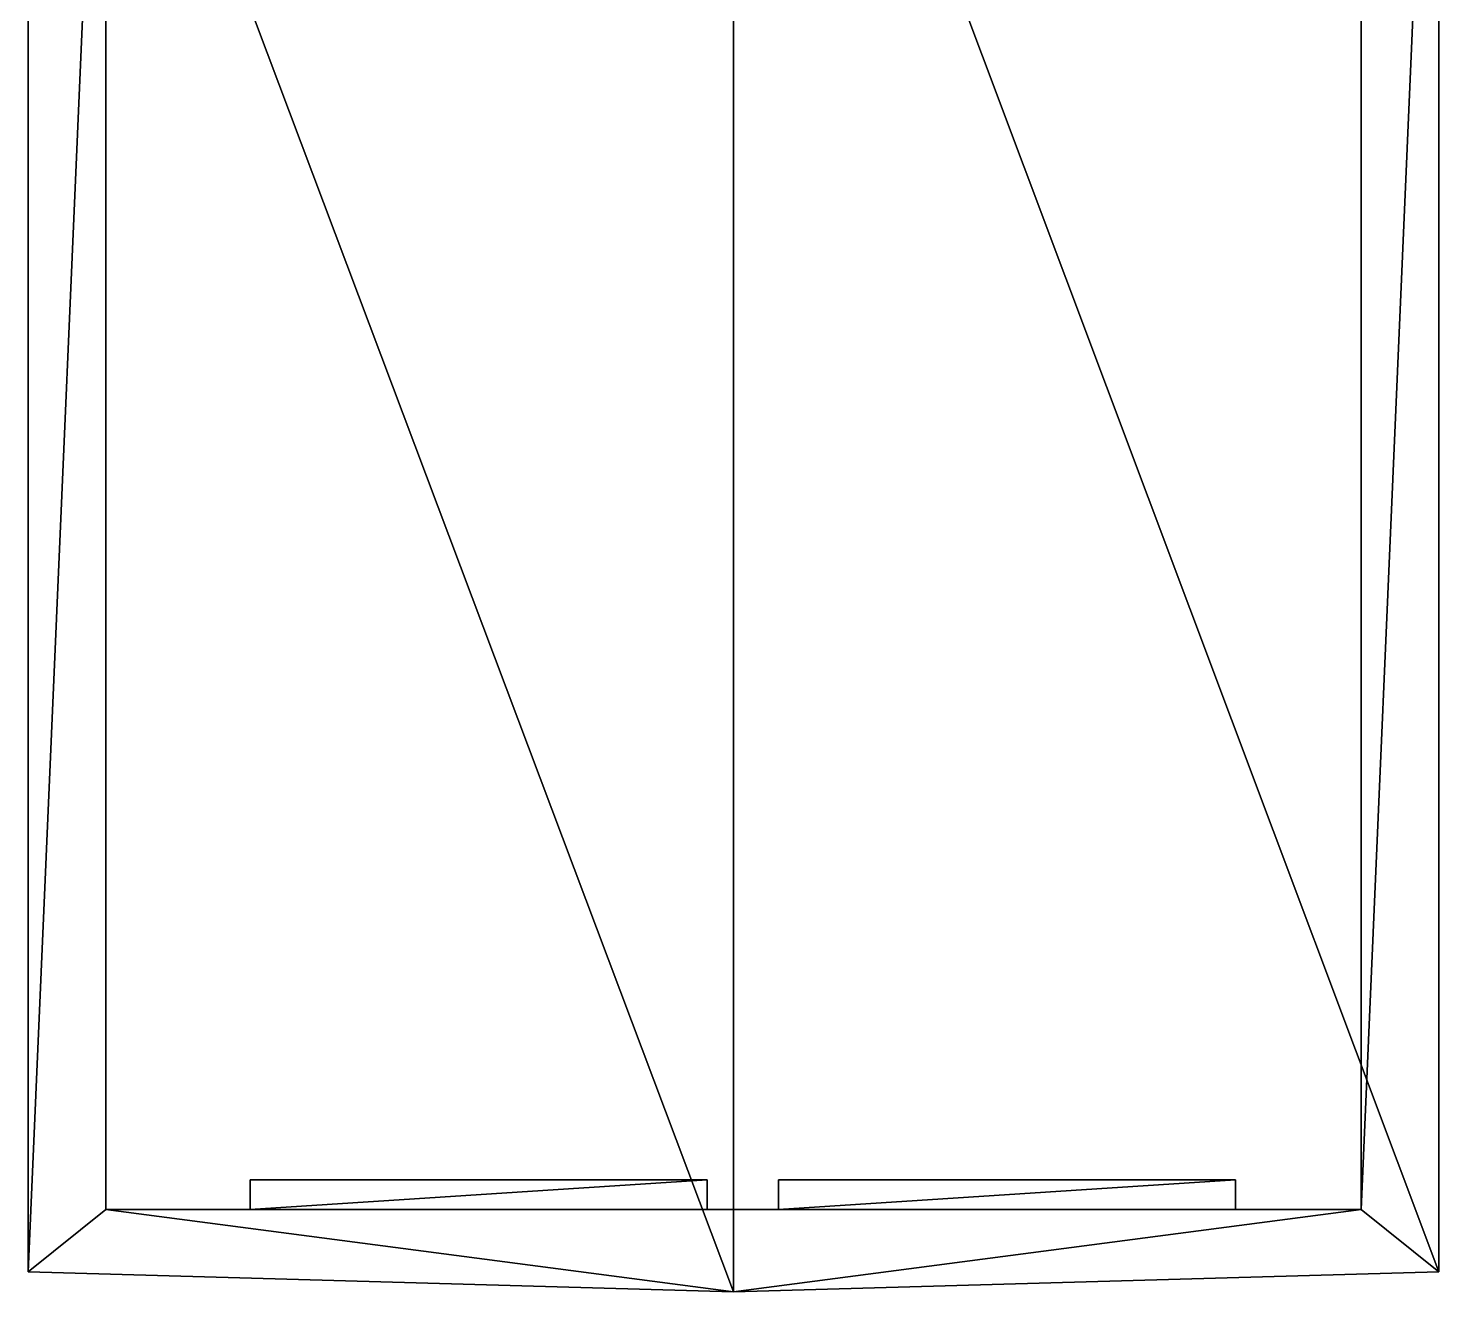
# Model space of a CAD drawing. Extents: x -16 to 281, y -17 to 515.
# Drawn here: x -16.4 to 280.9, y -17.3 to 248.9 of the extents above; entities that cross this region are included whole.
import ezdxf

# ---------------------------------------------------------------- set-up
doc = ezdxf.new("R2010")
doc.units = 0
doc.header["$MEASUREMENT"] = 0
doc.layers.get('0').update_dxf_attribs({"color": 13, "linetype": 'CONTINUOUS'})
doc.layers.add('ANNOTATIONS', color=144, linetype='CONTINUOUS')

# ---------------------------------------------------------------- blocks, each defined once
blk = doc.blocks.new('GROUP5_1')
at = {"color": 0}
for p, q in [((0, 0), (0, -31.18)), ((54.88, 0), (0, 0)), ((54.88, -31.18), (54.88, 0)), ((0, -31.18), (54.88, -31.18))]:
    blk.add_line(p, q, dxfattribs=at)
mesh = blk.add_polyface(dxfattribs=at)
corners = [(54.88, -31.18), (0, 0), (0, -31.18), (54.88, 0)]
mesh.append_faces([[corners[k] for k in face] for face in [(0, 1, 2), (1, 0, 3)]], dxfattribs={"vtx0": -1, "color": 0})
blk = doc.blocks.new('GROUP2_1')
at = {"color": 0}
for p, q in [((95.18, 90.43), (0, 90.43)), ((0, 90.43), (0, 0)), ((95.18, 0), (95.18, 90.43)), ((0, 0), (95.18, 0))]:
    blk.add_line(p, q, dxfattribs=at)
mesh = blk.add_polyface(dxfattribs=at)
corners = [(95.18, 0), (0, 90.43), (0, 0), (95.18, 90.43)]
mesh.append_faces([[corners[k] for k in face] for face in [(0, 1, 2), (1, 0, 3)]], dxfattribs={"vtx0": -1, "color": 0})
blk = doc.blocks.new('GROUP4_1')
at = {"color": 0}
for p, q in [((0, 0), (0, -31.18)), ((54.88, 0), (0, 0)), ((54.88, -31.18), (54.88, 0)), ((0, -31.18), (54.88, -31.18))]:
    blk.add_line(p, q, dxfattribs=at)
mesh = blk.add_polyface(dxfattribs=at)
corners = [(54.88, -31.18), (0, 0), (0, -31.18), (54.88, 0)]
mesh.append_faces([[corners[k] for k in face] for face in [(0, 1, 2), (1, 0, 3)]], dxfattribs={"vtx0": -1, "color": 0})
blk = doc.blocks.new('GROUP1_1')
at = {"color": 0}
for p, q in [((95.18, 90.43), (0, 90.43)), ((0, 90.43), (0, 0)), ((95.18, 0), (95.18, 90.43)), ((0, 0), (95.18, 0))]:
    blk.add_line(p, q, dxfattribs=at)
mesh = blk.add_polyface(dxfattribs=at)
corners = [(95.18, 0), (0, 90.43), (0, 0), (95.18, 90.43)]
mesh.append_faces([[corners[k] for k in face] for face in [(0, 1, 2), (1, 0, 3)]], dxfattribs={"vtx0": -1, "color": 0})

msp = doc.modelspace()

# ---------------------------------------------------------------- linework, layer by layer
at = {"color": 0}
for p, q in [((132.28, 382.78, 168), (132.28, -17.33, 168)), ((132.28, 382.78, 168), (132.28, -17.33, 168)), ((-16.36, 377.52, 82.98), (-16.36, -13.16, 82.98)), ((-16.36, -13.16, 90.47), (-16.36, 377.52, 90.47)), ((-16.36, -13.16, 90.47), (-16.36, 377.52, 90.47)), ((-16.36, 377.52, 82.98), (-16.36, -13.16, 82.98)), ((280.91, -13.16, 82.98), (280.91, 377.52, 82.98)), ((280.91, 377.52, 90.47), (280.91, -13.16, 90.47)), ((280.91, -13.16, 82.98), (280.91, 377.52, 82.98)), ((280.91, 377.52, 90.47), (280.91, -13.16, 90.47)), ((0, 0, 91.52), (0, 364.36, 91.52)), ((0, 0, -0.01), (0, 364.36, -0.01)), ((0, 0, 91.52), (0, 364.36, 91.52)), ((0, 0, -0.01), (0, 364.36, -0.01)), ((0, 364.36, -13.92), (0, 0, -13.92)), ((264.55, 364.36, 91.52), (264.55, 0, 91.52)), ((264.55, 364.36, 91.52), (264.55, 0, 91.52)), ((264.55, 0, -13.92), (264.55, 364.36, -13.92)), ((264.55, 271.42, -2.65), (264.55, 0, -2.65)), ((264.55, 271.42, -2.65), (264.55, 0, -2.65)), ((0, 216.67, 47.89), (0, 157.69, 47.89)), ((0, 216.67, 82.77), (0, 216.67, 47.89)), ((0, 157.69, 82.77), (0, 216.67, 82.77)), ((0, 157.69, 82.77), (0, 216.67, 82.77)), ((0, 216.67, 82.77), (0, 216.67, 47.89)), ((0, 216.67, 47.89), (0, 157.69, 47.89)), ((0, 215.79, 81.9), (0, 158.57, 81.9)), ((0, 215.79, 48.77), (0, 215.79, 81.9)), ((0, 158.57, 48.77), (0, 215.79, 48.77)), ((0, 215.79, 48.77), (0, 215.79, 81.9)), ((0, 215.79, 81.9), (0, 158.57, 81.9)), ((0, 158.57, 48.77), (0, 215.79, 48.77)), ((0, 158.57, 81.9), (0, 158.57, 48.77)), ((0, 158.57, 81.9), (0, 158.57, 48.77)), ((0, 157.69, 47.89), (0, 157.69, 82.77)), ((0, 157.69, 47.89), (0, 157.69, 82.77)), ((0, 110.11, 47.89), (0, 51.14, 47.89)), ((0, 110.11, 82.77), (0, 110.11, 47.89)), ((0, 51.14, 82.77), (0, 110.11, 82.77)), ((0, 110.11, 82.77), (0, 110.11, 47.89)), ((0, 110.11, 47.89), (0, 51.14, 47.89)), ((0, 51.14, 82.77), (0, 110.11, 82.77)), ((0, 109.24, 81.9), (0, 52.01, 81.9)), ((0, 109.24, 48.77), (0, 109.24, 81.9)), ((0, 52.01, 48.77), (0, 109.24, 48.77)), ((0, 109.24, 48.77), (0, 109.24, 81.9)), ((0, 109.24, 81.9), (0, 52.01, 81.9)), ((0, 52.01, 48.77), (0, 109.24, 48.77)), ((0, 52.01, 81.9), (0, 52.01, 48.77)), ((0, 52.01, 81.9), (0, 52.01, 48.77)), ((0, 51.14, 47.89), (0, 51.14, 82.77)), ((0, 51.14, 47.89), (0, 51.14, 82.77)), ((30.44, 6.24, -13.92), (126.7, 6.24, -13.92)), ((30.44, 6.24, 77.59), (126.7, 6.24, 77.59)), ((30.44, 6.24, -13.92), (30.44, 6.24, 77.59)), ((30.44, 0, -13.92), (30.44, 6.24, -13.92)), ((30.44, 6.24, -13.92), (30.44, 6.24, 77.59)), ((30.44, 6.24, 77.59), (30.44, 0, 77.59)), ((30.44, 6.24, 77.59), (30.44, 0, 77.59)), ((30.44, 6.24, 77.59), (126.7, 6.24, 77.59)), ((126.7, 0, 77.59), (126.7, 6.24, 77.59)), ((126.7, 0, 77.59), (126.7, 6.24, 77.59)), ((126.7, 6.24, -13.92), (126.7, 0, -13.92)), ((141.78, 6.24, -13.92), (238.04, 6.24, -13.92)), ((141.78, 6.24, -13.92), (141.78, 6.24, 77.59)), ((141.78, 0, 77.59), (141.78, 6.24, 77.59)), ((141.78, 0, -13.92), (141.78, 6.24, -13.92)), ((141.78, 6.24, -13.92), (141.78, 6.24, 77.59)), ((141.78, 0, 77.59), (141.78, 6.24, 77.59)), ((238.04, 6.24, 77.59), (238.04, 6.24, -13.92)), ((238.04, 0, 77.59), (238.04, 6.24, 77.59)), ((238.04, 0, 77.59), (238.04, 6.24, 77.59)), ((238.04, 6.24, 77.59), (238.04, 6.24, -13.92)), ((238.04, 6.24, -13.92), (238.04, 0, -13.92)), ((132.28, 0, 160.52), (0, 0, 91.52)), ((0, 0, 91.52), (0, 0, -0.01)), ((0, 0, -0.01), (0, 0, -13.92)), ((132.28, 0, 160.52), (0, 0, 91.52)), ((0, 0, 91.52), (0, 0, -0.01)), ((0, 0, -0.01), (0, 0, -13.92)), ((0, 0, -13.92), (28.45, 0, -13.92)), ((28.45, 0, 79.58), (128.69, 0, 79.58)), ((28.45, 0, -13.92), (28.45, 0, 79.58)), ((28.45, 0, -13.92), (30.44, 0, -13.92)), ((28.45, 0, -13.92), (28.45, 0, 79.58)), ((28.45, 0, 79.58), (128.69, 0, 79.58)), ((30.44, 0, 77.59), (30.44, 0, -13.92)), ((30.44, 0, 77.59), (30.44, 0, -13.92)), ((126.7, 0, -13.92), (126.7, 0, 77.59)), ((126.7, 0, -13.92), (128.69, 0, -13.92)), ((126.7, 0, -13.92), (126.7, 0, 77.59)), ((128.69, 0, 79.58), (128.69, 0, -13.92)), ((128.69, 0, 79.58), (128.69, 0, -13.92)), ((128.69, 0, -13.92), (139.79, 0, -13.92)), ((132.28, -17.33, 160.52), (132.28, 0, 160.52)), ((132.28, -17.33, 160.52), (132.28, 0, 160.52)), ((264.55, 0, 91.52), (132.28, 0, 160.52)), ((264.55, 0, 91.52), (132.28, 0, 160.52)), ((139.79, 0, 79.58), (240.03, 0, 79.58)), ((139.79, 0, -13.92), (139.79, 0, 79.58)), ((139.79, 0, -13.92), (141.78, 0, -13.92)), ((139.79, 0, 79.58), (240.03, 0, 79.58)), ((139.79, 0, -13.92), (139.79, 0, 79.58)), ((141.78, 0, 77.59), (238.04, 0, 77.59)), ((141.78, 0, -13.92), (141.78, 0, 77.59)), ((141.78, 0, -13.92), (141.78, 0, 77.59)), ((141.78, 0, 77.59), (238.04, 0, 77.59)), ((238.04, 0, -13.92), (238.04, 0, 77.59)), ((238.04, 0, -13.92), (238.04, 0, 77.59)), ((238.04, 0, -13.92), (240.03, 0, -13.92)), ((240.03, 0, 79.58), (240.03, 0, -13.92)), ((240.03, 0, 79.58), (240.03, 0, -13.92)), ((240.03, 0, -13.92), (264.55, 0, -13.92)), ((264.55, 0, -2.65), (264.55, 0, 91.52)), ((264.55, 0, -13.92), (264.55, 0, -2.65)), ((264.55, 0, -13.92), (264.55, 0, -2.65)), ((264.55, 0, -2.65), (264.55, 0, 91.52)), ((-16.36, -13.16, 82.98), (132.28, -17.33, 160.52)), ((132.28, -17.33, 168), (-16.36, -13.16, 90.47)), ((-16.36, -13.16, 90.47), (-16.36, -13.16, 82.98)), ((-16.36, -13.16, 90.47), (-16.36, -13.16, 82.98)), ((-16.36, -13.16, 82.98), (132.28, -17.33, 160.52)), ((132.28, -17.33, 168), (-16.36, -13.16, 90.47)), ((132.28, -17.33, 160.52), (280.91, -13.16, 82.98)), ((280.91, -13.16, 90.47), (132.28, -17.33, 168)), ((132.28, -17.33, 160.52), (280.91, -13.16, 82.98)), ((280.91, -13.16, 90.47), (132.28, -17.33, 168)), ((280.91, -13.16, 82.98), (280.91, -13.16, 90.47)), ((280.91, -13.16, 82.98), (280.91, -13.16, 90.47)), ((132.28, -17.33, 168), (132.28, -17.33, 160.52)), ((132.28, -17.33, 168), (132.28, -17.33, 160.52))]:
    msp.add_line(p, q, dxfattribs=at)
at = {"color": 9}
for p, q in [((126.7, 6.24, 77.59), (126.7, 6.24, -13.92)), ((126.7, 6.24, 77.59), (126.7, 6.24, -13.92)), ((141.78, 6.24, 77.59), (238.04, 6.24, 77.59)), ((141.78, 6.24, 77.59), (238.04, 6.24, 77.59)), ((126.7, 0, 77.59), (30.44, 0, 77.59)), ((126.7, 0, 77.59), (30.44, 0, 77.59))]:
    msp.add_line(p, q, dxfattribs=at)

# ---------------------------------------------------------------- block references
at = {"layer": 'ANNOTATIONS', "color": 254, "extrusion": (-1, -2.12699e-16, 9.81288e-15)}
msp.add_blockref('GROUP5_1', (-214.62, 80.92), dxfattribs=at)
at = {"layer": 'ANNOTATIONS', "color": 254, "extrusion": (-1, -2.12329e-16, 9.81341e-15)}
msp.add_blockref('GROUP4_1', (-108.07, 80.92), dxfattribs=at)
at = {"layer": 'ANNOTATIONS', "color": 23, "extrusion": (0, -1, 0)}
for name, p in [('GROUP1_1', (30.97, -13.38, -6.24)), ('GROUP2_1', (142.32, -13.38, -6.24))]:
    msp.add_blockref(name, p, dxfattribs=at)

# ---------------------------------------------------------------- meshes
at = {"color": 9}
mesh = msp.add_polyface(dxfattribs=at)
corners = [(-16.36, 377.52, 82.98), (0, 364.36, 91.52), (-16.36, -13.16, 82.98), (132.28, 382.78, 160.52), (132.28, 364.36, 160.52), (0, 0, 91.52), (132.28, -17.33, 160.52), (132.28, 0, 160.52)]
mesh.append_faces([[corners[k] for k in face] for face in [(1, 3, 4), (6, 5, 7)]], dxfattribs={"vtx0": -1, "color": 9})
mesh.append_faces([[corners[k] for k in face] for face in [(0, 1, 2), (2, 5, 6), (5, 2, 1)]], dxfattribs={"vtx0": -1, "vtx1": -1, "color": 9})
mesh.append_faces([[corners[k] for k in face] for face in [(1, 0, 3)]], dxfattribs={"vtx0": -1, "vtx2": -1, "color": 9})
mesh = msp.add_polyface(dxfattribs=at)
corners = [(132.28, -17.33, 168), (-16.36, 377.52, 90.47), (-16.36, -13.16, 90.47), (132.28, 382.78, 168)]
mesh.append_faces([[corners[k] for k in face] for face in [(0, 1, 2), (1, 0, 3)]], dxfattribs={"vtx0": -1, "color": 9})
mesh = msp.add_polyface(dxfattribs=at)
corners = [(280.91, 377.52, 82.98), (132.28, 364.36, 160.52), (132.28, 382.78, 160.52), (264.55, 364.36, 91.52), (264.55, 0, 91.52), (132.28, -17.33, 160.52), (132.28, 0, 160.52), (280.91, -13.16, 82.98)]
mesh.append_faces([[corners[k] for k in face] for face in [(0, 1, 2), (4, 5, 6)]], dxfattribs={"vtx0": -1, "color": 9})
mesh.append_faces([[corners[k] for k in face] for face in [(1, 0, 3), (3, 0, 4), (5, 4, 7), (7, 4, 0)]], dxfattribs={"vtx0": -1, "vtx1": -1, "color": 9})
mesh = msp.add_polyface(dxfattribs=at)
corners = [(280.91, -13.16, 90.47), (132.28, 382.78, 168), (132.28, -17.33, 168), (280.91, 377.52, 90.47)]
mesh.append_faces([[corners[k] for k in face] for face in [(0, 1, 2), (1, 0, 3)]], dxfattribs={"vtx0": -1, "color": 9})
mesh = msp.add_polyface(dxfattribs=at)
corners = [(-16.36, 377.52, 90.47), (-16.36, -13.16, 82.98), (-16.36, -13.16, 90.47), (-16.36, 377.52, 82.98)]
mesh.append_faces([[corners[k] for k in face] for face in [(0, 1, 2), (1, 0, 3)]], dxfattribs={"vtx0": -1, "color": 9})
mesh = msp.add_polyface(dxfattribs=at)
corners = [(280.91, 377.52, 82.98), (280.91, -13.16, 90.47), (280.91, -13.16, 82.98), (280.91, 377.52, 90.47)]
mesh.append_faces([[corners[k] for k in face] for face in [(0, 1, 2), (1, 0, 3)]], dxfattribs={"vtx0": -1, "color": 9})
at = {"color": 23}
mesh = msp.add_polyface(dxfattribs=at)
corners = [(0, 0, 91.52), (0, 51.14, 82.77), (0, 0, -0.01), (0, 364.36, 91.52), (0, 110.11, 82.77), (0, 157.69, 82.77), (0, 110.11, 47.89), (0, 216.67, 82.77), (0, 216.67, 47.89), (0, 51.14, 47.89), (0, 364.36, -0.01), (0, 157.69, 47.89)]
mesh.append_faces([[corners[k] for k in face] for face in [(0, 1, 2), (1, 3, 4), (4, 5, 6), (5, 3, 7), (7, 3, 8), (2, 9, 10), (9, 2, 1), (11, 6, 5), (10, 8, 3)]], dxfattribs={"vtx0": -1, "vtx1": -1, "color": 23})
mesh.append_faces([[corners[k] for k in face] for face in [(4, 3, 5), (10, 6, 11)]], dxfattribs={"vtx0": -1, "vtx1": -1, "vtx2": -1, "color": 23})
mesh.append_faces([[corners[k] for k in face] for face in [(1, 0, 3), (10, 9, 6), (10, 11, 8)]], dxfattribs={"vtx0": -1, "vtx2": -1, "color": 23})
at = {"color": 31}
mesh = msp.add_polyface(dxfattribs=at)
corners = [(0, 364.36, -0.01), (0, 0, -13.92), (0, 0, -0.01), (0, 364.36, -13.92)]
mesh.append_faces([[corners[k] for k in face] for face in [(0, 1, 2), (1, 0, 3)]], dxfattribs={"vtx0": -1, "color": 31})
at = {"color": 23}
mesh = msp.add_polyface(dxfattribs=at)
corners = [(264.55, 364.36, -2.65), (264.55, 311.28, 69.53), (264.55, 311.28, -2.65), (264.55, 271.42, -2.65), (264.55, 0, 91.52), (264.55, 0, -2.65), (264.55, 271.42, 69.53), (264.55, 364.36, 91.52), (264.55, 364.36, 12.33)]
mesh.append_faces([[corners[k] for k in face] for face in [(0, 1, 2), (3, 4, 5), (7, 0, 8)]], dxfattribs={"vtx0": -1, "color": 23})
mesh.append_faces([[corners[k] for k in face] for face in [(4, 6, 7)]], dxfattribs={"vtx0": -1, "vtx1": -1, "color": 23})
mesh.append_faces([[corners[k] for k in face] for face in [(7, 1, 0)]], dxfattribs={"vtx0": -1, "vtx1": -1, "vtx2": -1, "color": 23})
mesh.append_faces([[corners[k] for k in face] for face in [(4, 3, 6), (7, 6, 1)]], dxfattribs={"vtx0": -1, "vtx2": -1, "color": 23})
at = {"color": 31}
mesh = msp.add_polyface(dxfattribs=at)
corners = [(264.55, 0, -13.92), (264.55, 271.42, -13.3), (264.55, 0, -2.65), (264.55, 364.36, -13.92), (264.55, 311.28, -13.3), (264.55, 311.28, -2.65), (264.55, 364.36, -2.65), (264.55, 271.42, -2.65)]
mesh.append_faces([[corners[k] for k in face] for face in [(5, 3, 6)]], dxfattribs={"vtx0": -1, "color": 31})
mesh.append_faces([[corners[k] for k in face] for face in [(0, 1, 2), (1, 3, 4), (4, 3, 5)]], dxfattribs={"vtx0": -1, "vtx1": -1, "color": 31})
mesh.append_faces([[corners[k] for k in face] for face in [(1, 0, 3)]], dxfattribs={"vtx0": -1, "vtx2": -1, "color": 31})
mesh.append_faces([[corners[k] for k in face] for face in [(7, 2, 1)]], dxfattribs={"vtx1": -1, "color": 31})
at = {"color": 0}
mesh = msp.add_polyface(dxfattribs=at)
corners = [(0, 157.69, 82.77), (0, 158.57, 81.9), (0, 157.69, 47.89), (0, 216.67, 82.77), (0, 215.79, 81.9), (0, 215.79, 48.77), (0, 158.57, 48.77), (0, 216.67, 47.89)]
mesh.append_faces([[corners[k] for k in face] for face in [(0, 1, 2), (1, 3, 4), (4, 3, 5), (2, 6, 7), (6, 2, 1), (7, 5, 3)]], dxfattribs={"vtx0": -1, "vtx1": -1, "color": 0})
mesh.append_faces([[corners[k] for k in face] for face in [(1, 0, 3), (7, 6, 5)]], dxfattribs={"vtx0": -1, "vtx2": -1, "color": 0})
mesh = msp.add_polyface(dxfattribs=at)
corners = [(0, 158.57, 81.9), (0, 159.74, 80.92), (0, 158.57, 48.77), (0, 215.79, 81.9), (0, 214.62, 80.92), (0, 214.62, 49.75), (0, 159.74, 49.75), (0, 215.79, 48.77)]
mesh.append_faces([[corners[k] for k in face] for face in [(0, 1, 2), (1, 3, 4), (4, 3, 5), (2, 6, 7), (6, 2, 1), (7, 5, 3)]], dxfattribs={"vtx0": -1, "vtx1": -1, "color": 0})
mesh.append_faces([[corners[k] for k in face] for face in [(1, 0, 3), (7, 6, 5)]], dxfattribs={"vtx0": -1, "vtx2": -1, "color": 0})
mesh = msp.add_polyface(dxfattribs=at)
corners = [(0, 51.14, 82.77), (0, 52.01, 81.9), (0, 51.14, 47.89), (0, 110.11, 82.77), (0, 109.24, 81.9), (0, 109.24, 48.77), (0, 52.01, 48.77), (0, 110.11, 47.89)]
mesh.append_faces([[corners[k] for k in face] for face in [(0, 1, 2), (1, 3, 4), (4, 3, 5), (2, 6, 7), (6, 2, 1), (7, 5, 3)]], dxfattribs={"vtx0": -1, "vtx1": -1, "color": 0})
mesh.append_faces([[corners[k] for k in face] for face in [(1, 0, 3), (7, 6, 5)]], dxfattribs={"vtx0": -1, "vtx2": -1, "color": 0})
mesh = msp.add_polyface(dxfattribs=at)
corners = [(0, 52.01, 81.9), (0, 53.19, 80.92), (0, 52.01, 48.77), (0, 109.24, 81.9), (0, 108.07, 80.92), (0, 108.07, 49.75), (0, 53.19, 49.75), (0, 109.24, 48.77)]
mesh.append_faces([[corners[k] for k in face] for face in [(0, 1, 2), (1, 3, 4), (4, 3, 5), (2, 6, 7), (6, 2, 1), (7, 5, 3)]], dxfattribs={"vtx0": -1, "vtx1": -1, "color": 0})
mesh.append_faces([[corners[k] for k in face] for face in [(1, 0, 3), (7, 6, 5)]], dxfattribs={"vtx0": -1, "vtx2": -1, "color": 0})
mesh = msp.add_polyface(dxfattribs=at)
corners = [(126.7, 6.24, -13.92), (126.16, 6.24, -13.38), (30.44, 6.24, -13.92), (126.7, 6.24, 77.59), (126.16, 6.24, 77.05), (30.97, 6.24, 77.05), (30.97, 6.24, -13.38), (30.44, 6.24, 77.59)]
mesh.append_faces([[corners[k] for k in face] for face in [(0, 1, 2), (1, 3, 4), (4, 3, 5), (2, 6, 7), (6, 2, 1), (7, 5, 3)]], dxfattribs={"vtx0": -1, "vtx1": -1, "color": 0})
mesh.append_faces([[corners[k] for k in face] for face in [(1, 0, 3), (7, 6, 5)]], dxfattribs={"vtx0": -1, "vtx2": -1, "color": 0})
at = {"color": 9}
mesh = msp.add_polyface(dxfattribs=at)
corners = [(30.44, 6.24, -13.92), (30.44, 0, 77.59), (30.44, 0, -13.92), (30.44, 6.24, 77.59)]
mesh.append_faces([[corners[k] for k in face] for face in [(0, 1, 2), (1, 0, 3)]], dxfattribs={"vtx0": -1, "color": 9})
at = {"color": 0}
mesh = msp.add_polyface(dxfattribs=at)
corners = [(126.7, 6.24, 77.59), (30.44, 0, 77.59), (30.44, 6.24, 77.59), (126.7, 0, 77.59)]
mesh.append_faces([[corners[k] for k in face] for face in [(0, 1, 2), (1, 0, 3)]], dxfattribs={"vtx0": -1, "color": 0})
mesh = msp.add_polyface(dxfattribs=at)
corners = [(126.7, 6.24, 77.59), (126.7, 0, -13.92), (126.7, 0, 77.59), (126.7, 6.24, -13.92)]
mesh.append_faces([[corners[k] for k in face] for face in [(0, 1, 2), (1, 0, 3)]], dxfattribs={"vtx0": -1, "color": 0})
mesh = msp.add_polyface(dxfattribs=at)
corners = [(238.04, 6.24, -13.92), (237.5, 6.24, -13.38), (141.78, 6.24, -13.92), (238.04, 6.24, 77.59), (237.5, 6.24, 77.05), (142.32, 6.24, 77.05), (142.32, 6.24, -13.38), (141.78, 6.24, 77.59)]
mesh.append_faces([[corners[k] for k in face] for face in [(0, 1, 2), (1, 3, 4), (4, 3, 5), (2, 6, 7), (6, 2, 1), (7, 5, 3)]], dxfattribs={"vtx0": -1, "vtx1": -1, "color": 0})
mesh.append_faces([[corners[k] for k in face] for face in [(1, 0, 3), (7, 6, 5)]], dxfattribs={"vtx0": -1, "vtx2": -1, "color": 0})
mesh = msp.add_polyface(dxfattribs=at)
corners = [(238.04, 6.24, 77.59), (141.78, 0, 77.59), (141.78, 6.24, 77.59), (238.04, 0, 77.59)]
mesh.append_faces([[corners[k] for k in face] for face in [(0, 1, 2), (1, 0, 3)]], dxfattribs={"vtx0": -1, "color": 0})
at = {"color": 9}
mesh = msp.add_polyface(dxfattribs=at)
corners = [(141.78, 6.24, -13.92), (141.78, 0, 77.59), (141.78, 0, -13.92), (141.78, 6.24, 77.59)]
mesh.append_faces([[corners[k] for k in face] for face in [(0, 1, 2), (1, 0, 3)]], dxfattribs={"vtx0": -1, "color": 9})
mesh = msp.add_polyface(dxfattribs=at)
corners = [(238.04, 6.24, 77.59), (238.04, 0, -13.92), (238.04, 0, 77.59), (238.04, 6.24, -13.92)]
mesh.append_faces([[corners[k] for k in face] for face in [(0, 1, 2), (1, 0, 3)]], dxfattribs={"vtx0": -1, "color": 9})
at = {"color": 23}
mesh = msp.add_polyface(dxfattribs=at)
corners = [(264.55, 0, -2.65), (240.03, 0, -13.92), (264.55, 0, -13.92), (240.03, 0, 79.58), (264.55, 0, 91.52), (139.79, 0, 79.58), (128.69, 0, 79.58), (28.45, 0, 79.58), (0, 0, -13.92), (28.45, 0, -13.92), (0, 0, -0.01), (0, 0, 91.52), (132.28, 0, 160.52), (128.69, 0, -13.92), (139.79, 0, -13.92)]
mesh.append_faces([[corners[k] for k in face] for face in [(0, 1, 2), (7, 8, 9), (11, 4, 12), (5, 13, 14)]], dxfattribs={"vtx0": -1, "color": 23})
mesh.append_faces([[corners[k] for k in face] for face in [(1, 0, 3), (3, 4, 5), (6, 4, 7), (8, 7, 10), (10, 7, 11), (13, 5, 6)]], dxfattribs={"vtx0": -1, "vtx1": -1, "color": 23})
mesh.append_faces([[corners[k] for k in face] for face in [(5, 4, 6), (11, 7, 4)]], dxfattribs={"vtx0": -1, "vtx1": -1, "vtx2": -1, "color": 23})
mesh.append_faces([[corners[k] for k in face] for face in [(3, 0, 4)]], dxfattribs={"vtx0": -1, "vtx2": -1, "color": 23})
at = {"color": 0}
mesh = msp.add_polyface(dxfattribs=at)
corners = [(128.69, 0, 79.58), (126.7, 0, -13.92), (128.69, 0, -13.92), (126.7, 0, 77.59), (30.44, 0, 77.59), (28.45, 0, -13.92), (30.44, 0, -13.92), (28.45, 0, 79.58)]
mesh.append_faces([[corners[k] for k in face] for face in [(0, 1, 2), (4, 5, 6)]], dxfattribs={"vtx0": -1, "color": 0})
mesh.append_faces([[corners[k] for k in face] for face in [(1, 0, 3), (3, 0, 4), (5, 4, 7), (7, 4, 0)]], dxfattribs={"vtx0": -1, "vtx1": -1, "color": 0})
mesh = msp.add_polyface(dxfattribs=at)
corners = [(240.03, 0, 79.58), (238.04, 0, -13.92), (240.03, 0, -13.92), (238.04, 0, 77.59), (141.78, 0, 77.59), (139.79, 0, -13.92), (141.78, 0, -13.92), (139.79, 0, 79.58)]
mesh.append_faces([[corners[k] for k in face] for face in [(0, 1, 2), (4, 5, 6)]], dxfattribs={"vtx0": -1, "color": 0})
mesh.append_faces([[corners[k] for k in face] for face in [(1, 0, 3), (3, 0, 4), (5, 4, 7), (7, 4, 0)]], dxfattribs={"vtx0": -1, "vtx1": -1, "color": 0})
at = {"color": 9}
mesh = msp.add_polyface(dxfattribs=at)
corners = [(132.28, -17.33, 160.52), (-16.36, -13.16, 90.47), (-16.36, -13.16, 82.98), (132.28, -17.33, 168)]
mesh.append_faces([[corners[k] for k in face] for face in [(0, 1, 2), (1, 0, 3)]], dxfattribs={"vtx0": -1, "color": 9})
mesh = msp.add_polyface(dxfattribs=at)
corners = [(280.91, -13.16, 90.47), (132.28, -17.33, 160.52), (280.91, -13.16, 82.98), (132.28, -17.33, 168)]
mesh.append_faces([[corners[k] for k in face] for face in [(0, 1, 2), (1, 0, 3)]], dxfattribs={"vtx0": -1, "color": 9})

doc.saveas('drawing.dxf')
